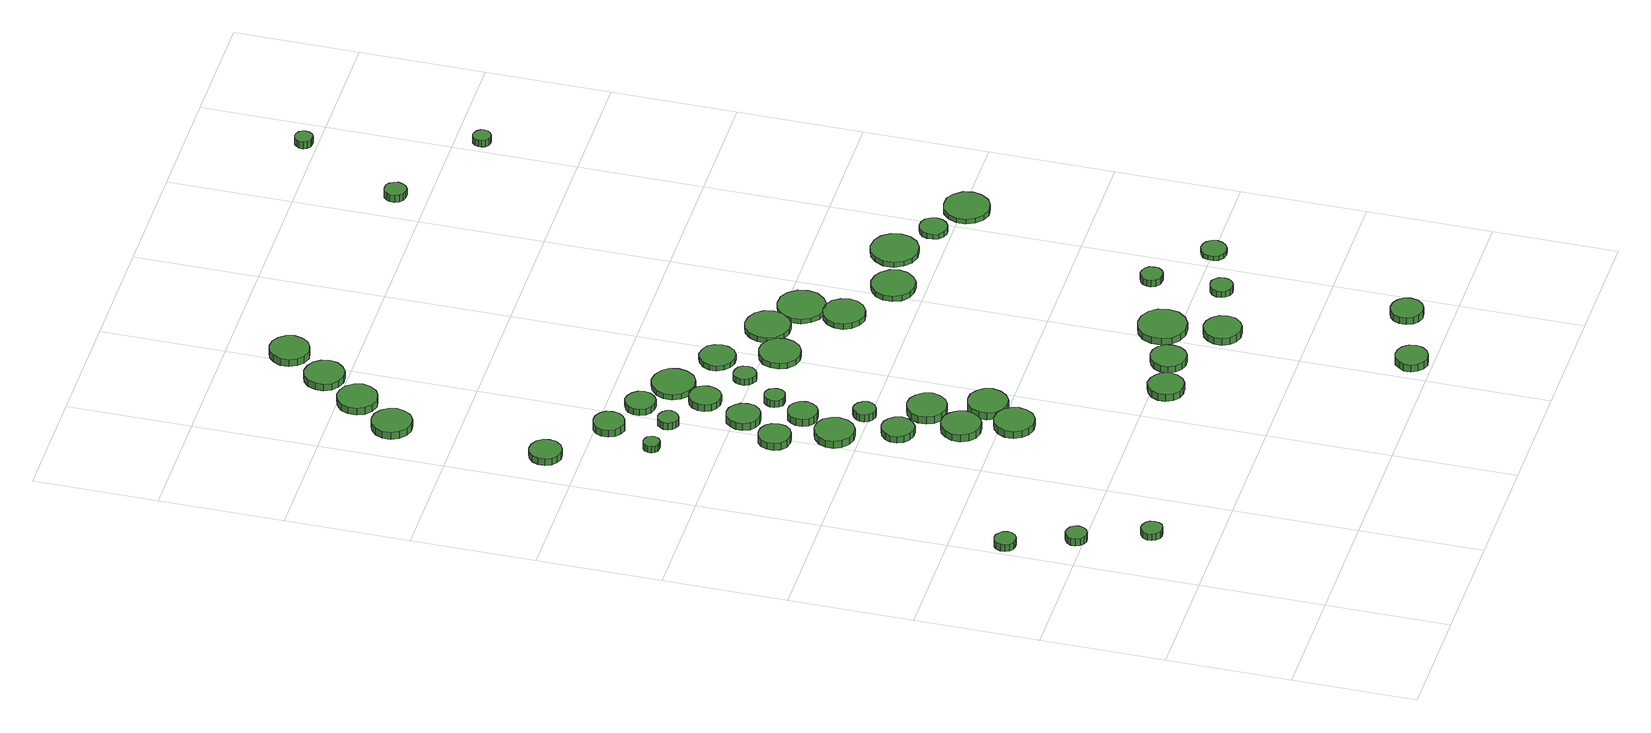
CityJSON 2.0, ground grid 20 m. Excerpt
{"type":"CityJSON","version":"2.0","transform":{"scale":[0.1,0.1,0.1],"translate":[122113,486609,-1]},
"CityObjects":{
"tree1":{"type":"SolitaryVegetationObject","attributes":{"function":"something"},"geometry":[{"type":"MultiSurface","lod":"1","boundaries":[[[0,1,2,3,4,5,6,7,8,9,10,11,12,13,14]],[[15,16,17,18,19,20,21,22,23,24,25,26,27,28,29]],[[0,29,28,1]],[[1,28,27,2]],[[2,27,26,3]],[[3,26,25,4]],[[4,25,24,5]],[[5,24,23,6]],[[6,23,22,7]],[[7,22,21,8]],[[8,21,20,9]],[[9,20,19,10]],[[10,19,18,11]],[[11,18,17,12]],[[12,17,16,13]],[[13,16,15,14]],[[14,15,29,0]]]}]},
"tree2":{"type":"SolitaryVegetationObject","attributes":{"function":"something"},"geometry":[{"type":"MultiSurface","lod":"1","boundaries":[[[30,31,32,33,34,35,36,37,38,39,40,41,42,43,44]],[[45,46,47,48,49,50,51,52,53,54,55,56,57,58,59]],[[30,59,58,31]],[[31,58,57,32]],[[32,57,56,33]],[[33,56,55,34]],[[34,55,54,35]],[[35,54,53,36]],[[36,53,52,37]],[[37,52,51,38]],[[38,51,50,39]],[[39,50,49,40]],[[40,49,48,41]],[[41,48,47,42]],[[42,47,46,43]],[[43,46,45,44]],[[44,45,59,30]]]}]},
"tree3":{"type":"SolitaryVegetationObject","attributes":{"function":"something"},"geometry":[{"type":"MultiSurface","lod":"1","boundaries":[[[60,61,62,63,64,65,66,67,68,69,70,71,72,73,74]],[[75,76,77,78,79,80,81,82,83,84,85,86,87,88,89]],[[60,89,88,61]],[[61,88,87,62]],[[62,87,86,63]],[[63,86,85,64]],[[64,85,84,65]],[[65,84,83,66]],[[66,83,82,67]],[[67,82,81,68]],[[68,81,80,69]],[[69,80,79,70]],[[70,79,78,71]],[[71,78,77,72]],[[72,77,76,73]],[[73,76,75,74]],[[74,75,89,60]]]}]},
"tree4":{"type":"SolitaryVegetationObject","attributes":{"function":"something"},"geometry":[{"type":"MultiSurface","lod":"1","boundaries":[[[90,91,92,93,94,95,96,97,98,99,100,101,102,103,104]],[[105,106,107,108,109,110,111,112,113,114,115,116,117,118,119]],[[90,119,118,91]],[[91,118,117,92]],[[92,117,116,93]],[[93,116,115,94]],[[94,115,114,95]],[[95,114,113,96]],[[96,113,112,97]],[[97,112,111,98]],[[98,111,110,99]],[[99,110,109,100]],[[100,109,108,101]],[[101,108,107,102]],[[102,107,106,103]],[[103,106,105,104]],[[104,105,119,90]]]}]},
"tree5":{"type":"SolitaryVegetationObject","attributes":{"function":"something"},"geometry":[{"type":"MultiSurface","lod":"1","boundaries":[[[120,121,122,123,124,125,126,127,128,129,130,131,132,133,134]],[[135,136,137,138,139,140,141,142,143,144,145,146,147,148,149]],[[120,149,148,121]],[[121,148,147,122]],[[122,147,146,123]],[[123,146,145,124]],[[124,145,144,125]],[[125,144,143,126]],[[126,143,142,127]],[[127,142,141,128]],[[128,141,140,129]],[[129,140,139,130]],[[130,139,138,131]],[[131,138,137,132]],[[132,137,136,133]],[[133,136,135,134]],[[134,135,149,120]]]}]},
"tree6":{"type":"SolitaryVegetationObject","attributes":{"function":"something"},"geometry":[{"type":"MultiSurface","lod":"1","boundaries":[[[150,151,152,153,154,155,156,157,158,159,160,161,162,163,164]],[[165,166,167,168,169,170,171,172,173,174,175,176,177,178,179]],[[150,179,178,151]],[[151,178,177,152]],[[152,177,176,153]],[[153,176,175,154]],[[154,175,174,155]],[[155,174,173,156]],[[156,173,172,157]],[[157,172,171,158]],[[158,171,170,159]],[[159,170,169,160]],[[160,169,168,161]],[[161,168,167,162]],[[162,167,166,163]],[[163,166,165,164]],[[164,165,179,150]]]}]},
"tree7":{"type":"SolitaryVegetationObject","attributes":{"function":"something"},"geometry":[{"type":"MultiSurface","lod":"1","boundaries":[[[180,181,182,183,184,185,186,187,188,189,190,191,192,193,194]],[[195,196,197,198,199,200,201,202,203,204,205,206,207,208,209]],[[180,209,208,181]],[[181,208,207,182]],[[182,207,206,183]],[[183,206,205,184]],[[184,205,204,185]],[[185,204,203,186]],[[186,203,202,187]],[[187,202,201,188]],[[188,201,200,189]],[[189,200,199,190]],[[190,199,198,191]],[[191,198,197,192]],[[192,197,196,193]],[[193,196,195,194]],[[194,195,209,180]]]}]},
"tree8":{"type":"SolitaryVegetationObject","attributes":{"function":"something"},"geometry":[{"type":"MultiSurface","lod":"1","boundaries":[[[210,211,212,213,214,215,216,217,218,219,220,221,222,223,224]],[[225,226,227,228,229,230,231,232,233,234,235,236,237,238,239]],[[210,239,238,211]],[[211,238,237,212]],[[212,237,236,213]],[[213,236,235,214]],[[214,235,234,215]],[[215,234,233,216]],[[216,233,232,217]],[[217,232,231,218]],[[218,231,230,219]],[[219,230,229,220]],[[220,229,228,221]],[[221,228,227,222]],[[222,227,226,223]],[[223,226,225,224]],[[224,225,239,210]]]}]},
"tree9":{"type":"SolitaryVegetationObject","attributes":{"function":"something"},"geometry":[{"type":"MultiSurface","lod":"1","boundaries":[[[240,241,242,243,244,245,246,247,248,249,250,251,252,253,254]],[[255,256,257,258,259,260,261,262,263,264,265,266,267,268,269]],[[240,269,268,241]],[[241,268,267,242]],[[242,267,266,243]],[[243,266,265,244]],[[244,265,264,245]],[[245,264,263,246]],[[246,263,262,247]],[[247,262,261,248]],[[248,261,260,249]],[[249,260,259,250]],[[250,259,258,251]],[[251,258,257,252]],[[252,257,256,253]],[[253,256,255,254]],[[254,255,269,240]]]}]},
"tree10":{"type":"SolitaryVegetationObject","attributes":{"function":"something"},"geometry":[{"type":"MultiSurface","lod":"1","boundaries":[[[270,271,272,273,274,275,276,277,278,279,280,281,282,283,284]],[[285,286,287,288,289,290,291,292,293,294,295,296,297,298,299]],[[270,299,298,271]],[[271,298,297,272]],[[272,297,296,273]],[[273,296,295,274]],[[274,295,294,275]],[[275,294,293,276]],[[276,293,292,277]],[[277,292,291,278]],[[278,291,290,279]],[[279,290,289,280]],[[280,289,288,281]],[[281,288,287,282]],[[282,287,286,283]],[[283,286,285,284]],[[284,285,299,270]]]}]},
"tree11":{"type":"SolitaryVegetationObject","attributes":{"function":"something"},"geometry":[{"type":"MultiSurface","lod":"1","boundaries":[[[300,301,302,303,304,305,306,307,308,309,310,311,312,313,314]],[[315,316,317,318,319,320,321,322,323,324,325,326,327,328,329]],[[300,329,328,301]],[[301,328,327,302]],[[302,327,326,303]],[[303,326,325,304]],[[304,325,324,305]],[[305,324,323,306]],[[306,323,322,307]],[[307,322,321,308]],[[308,321,320,309]],[[309,320,319,310]],[[310,319,318,311]],[[311,318,317,312]],[[312,317,316,313]],[[313,316,315,314]],[[314,315,329,300]]]}]},
"tree12":{"type":"SolitaryVegetationObject","attributes":{"function":"something"},"geometry":[{"type":"MultiSurface","lod":"1","boundaries":[[[330,331,332,333,334,335,336,337,338,339,340,341,342,343,344]],[[345,346,347,348,349,350,351,352,353,354,355,356,357,358,359]],[[330,359,358,331]],[[331,358,357,332]],[[332,357,356,333]],[[333,356,355,334]],[[334,355,354,335]],[[335,354,353,336]],[[336,353,352,337]],[[337,352,351,338]],[[338,351,350,339]],[[339,350,349,340]],[[340,349,348,341]],[[341,348,347,342]],[[342,347,346,343]],[[343,346,345,344]],[[344,345,359,330]]]}]},
"tree13":{"type":"SolitaryVegetationObject","attributes":{"function":"something"},"geometry":[{"type":"MultiSurface","lod":"1","boundaries":[[[360,361,362,363,364,365,366,367,368,369,370,371,372,373,374]],[[375,376,377,378,379,380,381,382,383,384,385,386,387,388,389]],[[360,389,388,361]],[[361,388,387,362]],[[362,387,386,363]],[[363,386,385,364]],[[364,385,384,365]],[[365,384,383,366]],[[366,383,382,367]],[[367,382,381,368]],[[368,381,380,369]],[[369,380,379,370]],[[370,379,378,371]],[[371,378,377,372]],[[372,377,376,373]],[[373,376,375,374]],[[374,375,389,360]]]}]},
"tree14":{"type":"SolitaryVegetationObject","attributes":{"function":"something"},"geometry":[{"type":"MultiSurface","lod":"1","boundaries":[[[390,391,392,393,394,395,396,397,398,399,400,401,402,403,404]],[[405,406,407,408,409,410,411,412,413,414,415,416,417,418,419]],[[390,419,418,391]],[[391,418,417,392]],[[392,417,416,393]],[[393,416,415,394]],[[394,415,414,395]],[[395,414,413,396]],[[396,413,412,397]],[[397,412,411,398]],[[398,411,410,399]],[[399,410,409,400]],[[400,409,408,401]],[[401,408,407,402]],[[402,407,406,403]],[[403,406,405,404]],[[404,405,419,390]]]}]},
"tree15":{"type":"SolitaryVegetationObject","attributes":{"function":"something"},"geometry":[{"type":"MultiSurface","lod":"1","boundaries":[[[420,421,422,423,424,425,426,427,428,429,430,431,432,433,434]],[[435,436,437,438,439,440,441,442,443,444,445,446,447,448,449]],[[420,449,448,421]],[[421,448,447,422]],[[422,447,446,423]],[[423,446,445,424]],[[424,445,444,425]],[[425,444,443,426]],[[426,443,442,427]],[[427,442,441,428]],[[428,441,440,429]],[[429,440,439,430]],[[430,439,438,431]],[[431,438,437,432]],[[432,437,436,433]],[[433,436,435,434]],[[434,435,449,420]]]}]},
"tree16":{"type":"SolitaryVegetationObject","attributes":{"function":"something"},"geometry":[{"type":"MultiSurface","lod":"1","boundaries":[[[450,451,452,453,454,455,456,457,458,459,460,461,462,463,464]],[[465,466,467,468,469,470,471,472,473,474,475,476,477,478,479]],[[450,479,478,451]],[[451,478,477,452]],[[452,477,476,453]],[[453,476,475,454]],[[454,475,474,455]],[[455,474,473,456]],[[456,473,472,457]],[[457,472,471,458]],[[458,471,470,459]],[[459,470,469,460]],[[460,469,468,461]],[[461,468,467,462]],[[462,467,466,463]],[[463,466,465,464]],[[464,465,479,450]]]}]},
"tree17":{"type":"SolitaryVegetationObject","attributes":{"function":"something"},"geometry":[{"type":"MultiSurface","lod":"1","boundaries":[[[480,481,482,483,484,485,486,487,488,489,490,491,492,493,494]],[[495,496,497,498,499,500,501,502,503,504,505,506,507,508,509]],[[480,509,508,481]],[[481,508,507,482]],[[482,507,506,483]],[[483,506,505,484]],[[484,505,504,485]],[[485,504,503,486]],[[486,503,502,487]],[[487,502,501,488]],[[488,501,500,489]],[[489,500,499,490]],[[490,499,498,491]],[[491,498,497,492]],[[492,497,496,493]],[[493,496,495,494]],[[494,495,509,480]]]}]},
"tree18":{"type":"SolitaryVegetationObject","attributes":{"function":"something"},"geometry":[{"type":"MultiSurface","lod":"1","boundaries":[[[510,511,512,513,514,515,516,517,518,519,520,521,522,523,524]],[[525,526,527,528,529,530,531,532,533,534,535,536,537,538,539]],[[510,539,538,511]],[[511,538,537,512]],[[512,537,536,513]],[[513,536,535,514]],[[514,535,534,515]],[[515,534,533,516]],[[516,533,532,517]],[[517,532,531,518]],[[518,531,530,519]],[[519,530,529,520]],[[520,529,528,521]],[[521,528,527,522]],[[522,527,526,523]],[[523,526,525,524]],[[524,525,539,510]]]}]},
"tree19":{"type":"SolitaryVegetationObject","attributes":{"function":"something"},"geometry":[{"type":"MultiSurface","lod":"1","boundaries":[[[540,541,542,543,544,545,546,547,548,549,550,551,552,553,554]],[[555,556,557,558,559,560,561,562,563,564,565,566,567,568,569]],[[540,569,568,541]],[[541,568,567,542]],[[542,567,566,543]],[[543,566,565,544]],[[544,565,564,545]],[[545,564,563,546]],[[546,563,562,547]],[[547,562,561,548]],[[548,561,560,549]],[[549,560,559,550]],[[550,559,558,551]],[[551,558,557,552]],[[552,557,556,553]],[[553,556,555,554]],[[554,555,569,540]]]}]},
"tree20":{"type":"SolitaryVegetationObject","attributes":{"function":"something"},"geometry":[{"type":"MultiSurface","lod":"1","boundaries":[[[570,571,572,573,574,575,576,577,578,579,580,581,582,583,584]],[[585,586,587,588,589,590,591,592,593,594,595,596,597,598,599]],[[570,599,598,571]],[[571,598,597,572]],[[572,597,596,573]],[[573,596,595,574]],[[574,595,594,575]],[[575,594,593,576]],[[576,593,592,577]],[[577,592,591,578]],[[578,591,590,579]],[[579,590,589,580]],[[580,589,588,581]],[[581,588,587,582]],[[582,587,586,583]],[[583,586,585,584]],[[584,585,599,570]]]}]},
"tree21":{"type":"SolitaryVegetationObject","attributes":{"function":"something"},"geometry":[{"type":"MultiSurface","lod":"1","boundaries":[[[600,601,602,603,604,605,606,607,608,609,610,611,612,613,614]],[[615,616,617,618,619,620,621,622,623,624,625,626,627,628,629]],[[600,629,628,601]],[[601,628,627,602]],[[602,627,626,603]],[[603,626,625,604]],[[604,625,624,605]],[[605,624,623,606]],[[606,623,622,607]],[[607,622,621,608]],[[608,621,620,609]],[[609,620,619,610]],[[610,619,618,611]],[[611,618,617,612]],[[612,617,616,613]],[[613,616,615,614]],[[614,615,629,600]]]}]},
"tree22":{"type":"SolitaryVegetationObject","attributes":{"function":"something"},"geometry":[{"type":"MultiSurface","lod":"1","boundaries":[[[630,631,632,633,634,635,636,637,638,639,640,641,642,643,644]],[[645,646,647,648,649,650,651,652,653,654,655,656,657,658,659]],[[630,659,658,631]],[[631,658,657,632]],[[632,657,656,633]],[[633,656,655,634]],[[634,655,654,635]],[[635,654,653,636]],[[636,653,652,637]],[[637,652,651,638]],[[638,651,650,639]],[[639,650,649,640]],[[640,649,648,641]],[[641,648,647,642]],[[642,647,646,643]],[[643,646,645,644]],[[644,645,659,630]]]}]},
"tree23":{"type":"SolitaryVegetationObject","attributes":{"function":"something"},"geometry":[{"type":"MultiSurface","lod":"1","boundaries":[[[660,661,662,663,664,665,666,667,668,669,670,671,672,673,674]],[[675,676,677,678,679,680,681,682,683,684,685,686,687,688,689]],[[660,689,688,661]],[[661,688,687,662]],[[662,687,686,663]],[[663,686,685,664]],[[664,685,684,665]],[[665,684,683,666]],[[666,683,682,667]],[[667,682,681,668]],[[668,681,680,669]],[[669,680,679,670]],[[670,679,678,671]],[[671,678,677,672]],[[672,677,676,673]],[[673,676,675,674]],[[674,675,689,660]]]}]},
"tree24":{"type":"SolitaryVegetationObject","attributes":{"function":"something"},"geometry":[{"type":"MultiSurface","lod":"1","boundaries":[[[690,691,692,693,694,695,696,697,698,699,700,701,702,703,704]],[[705,706,707,708,709,710,711,712,713,714,715,716,717,718,719]],[[690,719,718,691]],[[691,718,717,692]],[[692,717,716,693]],[[693,716,715,694]],[[694,715,714,695]],[[695,714,713,696]],[[696,713,712,697]],[[697,712,711,698]],[[698,711,710,699]],[[699,710,709,700]],[[700,709,708,701]],[[701,708,707,702]],[[702,707,706,703]],[[703,706,705,704]],[[704,705,719,690]]]}]},
"tree25":{"type":"SolitaryVegetationObject","attributes":{"function":"something"},"geometry":[{"type":"MultiSurface","lod":"1","boundaries":[[[720,721,722,723,724,725,726,727,728,729,730,731,732,733,734]],[[735,736,737,738,739,740,741,742,743,744,745,746,747,748,749]],[[720,749,748,721]],[[721,748,747,722]],[[722,747,746,723]],[[723,746,745,724]],[[724,745,744,725]],[[725,744,743,726]],[[726,743,742,727]],[[727,742,741,728]],[[728,741,740,729]],[[729,740,739,730]],[[730,739,738,731]],[[731,738,737,732]],[[732,737,736,733]],[[733,736,735,734]],[[734,735,749,720]]]}]},
"tree26":{"type":"SolitaryVegetationObject","attributes":{"function":"something"},"geometry":[{"type":"MultiSurface","lod":"1","boundaries":[[[750,751,752,753,754,755,756,757,758,759,760,761,762,763,764]],[[765,766,767,768,769,770,771,772,773,774,775,776,777,778,779]],[[750,779,778,751]],[[751,778,777,752]],[[752,777,776,753]],[[753,776,775,754]],[[754,775,774,755]],[[755,774,773,756]],[[756,773,772,757]],[[757,772,771,758]],[[758,771,770,759]],[[759,770,769,760]],[[760,769,768,761]],[[761,768,767,762]],[[762,767,766,763]],[[763,766,765,764]],[[764,765,779,750]]]}]},
"tree27":{"type":"SolitaryVegetationObject","attributes":{"function":"something"},"geometry":[{"type":"MultiSurface","lod":"1","boundaries":[[[780,781,782,783,784,785,786,787,788,789,790,791,792,793,794]],[[795,796,797,798,799,800,801,802,803,804,805,806,807,808,809]],[[780,809,808,781]],[[781,808,807,782]],[[782,807,806,783]],[[783,806,805,784]],[[784,805,804,785]],[[785,804,803,786]],[[786,803,802,787]],[[787,802,801,788]],[[788,801,800,789]],[[789,800,799,790]],[[790,799,798,791]],[[791,798,797,792]],[[792,797,796,793]],[[793,796,795,794]],[[794,795,809,780]]]}]},
"tree28":{"type":"SolitaryVegetationObject","attributes":{"function":"something"},"geometry":[{"type":"MultiSurface","lod":"1","boundaries":[[[810,811,812,813,814,815,816,817,818,819,820,821,822,823,824]],[[825,826,827,828,829,830,831,832,833,834,835,836,837,838,839]],[[810,839,838,811]],[[811,838,837,812]],[[812,837,836,813]],[[813,836,835,814]],[[814,835,834,815]],[[815,834,833,816]],[[816,833,832,817]],[[817,832,831,818]],[[818,831,830,819]],[[819,830,829,820]],[[820,829,828,821]],[[821,828,827,822]],[[822,827,826,823]],[[823,826,825,824]],[[824,825,839,810]]]}]},
"tree29":{"type":"SolitaryVegetationObject","attributes":{"function":"something"},"geometry":[{"type":"MultiSurface","lod":"1","boundaries":[[[840,841,842,843,844,845,846,847,848,849,850,851,852,853,854]],[[855,856,857,858,859,860,861,862,863,864,865,866,867,868,869]],[[840,869,868,841]],[[841,868,867,842]],[[842,867,866,843]],[[843,866,865,844]],[[844,865,864,845]],[[845,864,863,846]],[[846,863,862,847]],[[847,862,861,848]],[[848,861,860,849]],[[849,860,859,850]],[[850,859,858,851]],[[851,858,857,852]],[[852,857,856,853]],[[853,856,855,854]],[[854,855,869,840]]]}]},
"tree30":{"type":"SolitaryVegetationObject","attributes":{"function":"something"},"geometry":[{"type":"MultiSurface","lod":"1","boundaries":[[[870,871,872,873,874,875,876,877,878,879,880,881,882,883,884]],[[885,886,887,888,889,890,891,892,893,894,895,896,897,898,899]],[[870,899,898,871]],[[871,898,897,872]],[[872,897,896,873]],[[873,896,895,874]],[[874,895,894,875]],[[875,894,893,876]],[[876,893,892,877]],[[877,892,891,878]],[[878,891,890,879]],[[879,890,889,880]],[[880,889,888,881]],[[881,888,887,882]],[[882,887,886,883]],[[883,886,885,884]],[[884,885,899,870]]]}]},
"tree31":{"type":"SolitaryVegetationObject","attributes":{"function":"something"},"geometry":[{"type":"MultiSurface","lod":"1","boundaries":[[[900,901,902,903,904,905,906,907,908,909,910,911,912,913,914]],[[915,916,917,918,919,920,921,922,923,924,925,926,927,928,929]],[[900,929,928,901]],[[901,928,927,902]],[[902,927,926,903]],[[903,926,925,904]],[[904,925,924,905]],[[905,924,923,906]],[[906,923,922,907]],[[907,922,921,908]],[[908,921,920,909]],[[909,920,919,910]],[[910,919,918,911]],[[911,918,917,912]],[[912,917,916,913]],[[913,916,915,914]],[[914,915,929,900]]]}]},
"tree32":{"type":"SolitaryVegetationObject","attributes":{"function":"something"},"geometry":[{"type":"MultiSurface","lod":"1","boundaries":[[[930,931,932,933,934,935,936,937,938,939,940,941,942,943,944]],[[945,946,947,948,949,950,951,952,953,954,955,956,957,958,959]],[[930,959,958,931]],[[931,958,957,932]],[[932,957,956,933]],[[933,956,955,934]],[[934,955,954,935]],[[935,954,953,936]],[[936,953,952,937]],[[937,952,951,938]],[[938,951,950,939]],[[939,950,949,940]],[[940,949,948,941]],[[941,948,947,942]],[[942,947,946,943]],[[943,946,945,944]],[[944,945,959,930]]]}]},
"tree33":{"type":"SolitaryVegetationObject","attributes":{"function":"something"},"geometry":[{"type":"MultiSurface","lod":"1","boundaries":[[[960,961,962,963,964,965,966,967,968,969,970,971,972,973,974]],[[975,976,977,978,979,980,981,982,983,984,985,986,987,988,989]],[[960,989,988,961]],[[961,988,987,962]],[[962,987,986,963]],[[963,986,985,964]],[[964,985,984,965]],[[965,984,983,966]],[[966,983,982,967]],[[967,982,981,968]],[[968,981,980,969]],[[969,980,979,970]],[[970,979,978,971]],[[971,978,977,972]],[[972,977,976,973]],[[973,976,975,974]],[[974,975,989,960]]]}]},
"tree34":{"type":"SolitaryVegetationObject","attributes":{"function":"something"},"geometry":[{"type":"MultiSurface","lod":"1","boundaries":[[[990,991,992,993,994,995,996,997,998,999,1000,1001,1002,1003,1004]],[[1005,1006,1007,1008,1009,1010,1011,1012,1013,1014,1015,1016,1017,1018,1019]],[[990,1019,1018,991]],[[991,1018,1017,992]],[[992,1017,1016,993]],[[993,1016,1015,994]],[[994,1015,1014,995]],[[995,1014,1013,996]],[[996,1013,1012,997]],[[997,1012,1011,998]],[[998,1011,1010,999]],[[999,1010,1009,1000]],[[1000,1009,1008,1001]],[[1001,1008,1007,1002]],[[1002,1007,1006,1003]],[[1003,1006,1005,1004]],[[1004,1005,1019,990]]]}]},
"tree35":{"type":"SolitaryVegetationObject","attributes":{"function":"something"},"geometry":[{"type":"MultiSurface","lod":"1","boundaries":[[[1020,1021,1022,1023,1024,1025,1026,1027,1028,1029,1030,1031,1032,1033,1034]],[[1035,1036,1037,1038,1039,1040,1041,1042,1043,1044,1045,1046,1047,1048,1049]],[[1020,1049,1048,1021]],[[1021,1048,1047,1022]],[[1022,1047,1046,1023]],[[1023,1046,1045,1024]],[[1024,1045,1044,1025]],[[1025,1044,1043,1026]],[[1026,1043,1042,1027]],[[1027,1042,1041,1028]],[[1028,1041,1040,1029]],[[1029,1040,1039,1030]],[[1030,1039,1038,1031]],[[1031,1038,1037,1032]],[[1032,1037,1036,1033]],[[1033,1036,1035,1034]],[[1034,1035,1049,1020]]]}]},
"tree36":{"type":"SolitaryVegetationObject","attributes":{"function":"something"},"geometry":[{"type":"MultiSurface","lod":"1","boundaries":[[[1050,1051,1052,1053,1054,1055,1056,1057,1058,1059,1060,1061,1062,1063,1064]],[[1065,1066,1067,1068,1069,1070,1071,1072,1073,1074,1075,1076,1077,1078,1079]],[[1050,1079,1078,1051]],[[1051,1078,1077,1052]],[[1052,1077,1076,1053]],[[1053,1076,1075,1054]],[[1054,1075,1074,1055]],[[1055,1074,1073,1056]],[[1056,1073,1072,1057]],[[1057,1072,1071,1058]],[[1058,1071,1070,1059]],[[1059,1070,1069,1060]],[[1060,1069,1068,1061]],[[1061,1068,1067,1062]],[[1062,1067,1066,1063]],[[1063,1066,1065,1064]],[[1064,1065,1079,1050]]]}]},
"tree37":{"type":"SolitaryVegetationObject","attributes":{"function":"something"},"geometry":[{"type":"MultiSurface","lod":"1","boundaries":[[[1080,1081,1082,1083,1084,1085,1086,1087,1088,1089,1090,1091,1092,1093,1094]],[[1095,1096,1097,1098,1099,1100,1101,1102,1005,1103,1104,1105,1106,1107,1108]],[[1080,1108,1107,1081]],[[1081,1107,1106,1082]],[[1082,1106,1105,1083]],[[1083,1105,1104,1084]],[[1084,1104,1103,1085]],[[1085,1103,1005,1086]],[[1086,1005,1102,1087]],[[1087,1102,1101,1088]],[[1088,1101,1100,1089]],[[1089,1100,1099,1090]],[[1090,1099,1098,1091]],[[1091,1098,1097,1092]],[[1092,1097,1096,1093]],[[1093,1096,1095,1094]],[[1094,1095,1108,1080]]]}]},
"tree38":{"type":"SolitaryVegetationObject","attributes":{"function":"something"},"geometry":[{"type":"MultiSurface","lod":"1","boundaries":[[[1109,1110,1111,1112,1113,1114,1115,1116,1117,1118,1119,1120,1121,1122,1123]],[[1124,1125,1126,1127,1128,1129,1130,1131,1132,1133,1134,1135,1136,1137,1138]],[[1109,1138,1137,1110]],[[1110,1137,1136,1111]],[[1111,1136,1135,1112]],[[1112,1135,1134,1113]],[[1113,1134,1133,1114]],[[1114,1133,1132,1115]],[[1115,1132,1131,1116]],[[1116,1131,1130,1117]],[[1117,1130,1129,1118]],[[1118,1129,1128,1119]],[[1119,1128,1127,1120]],[[1120,1127,1126,1121]],[[1121,1126,1125,1122]],[[1122,1125,1124,1123]],[[1123,1124,1138,1109]]]}]},
"tree39":{"type":"SolitaryVegetationObject","attributes":{"function":"something"},"geometry":[{"type":"MultiSurface","lod":"1","boundaries":[[[1139,1140,1141,1142,1143,1144,1145,1146,1147,1148,1149,1150,1151,1152,1153]],[[1154,1155,1156,1157,1158,1159,1160,1161,1162,1163,1164,1165,1166,1167,1168]],[[1139,1168,1167,1140]],[[1140,1167,1166,1141]],[[1141,1166,1165,1142]],[[1142,1165,1164,1143]],[[1143,1164,1163,1144]],[[1144,1163,1162,1145]],[[1145,1162,1161,1146]],[[1146,1161,1160,1147]],[[1147,1160,1159,1148]],[[1148,1159,1158,1149]],[[1149,1158,1157,1150]],[[1150,1157,1156,1151]],[[1151,1156,1155,1152]],[[1152,1155,1154,1153]],[[1153,1154,1168,1139]]]}]},
"tree40":{"type":"SolitaryVegetationObject","attributes":{"function":"something"},"geometry":[{"type":"MultiSurface","lod":"1","boundaries":[[[1169,1170,1171,1172,1173,1174,1175,1176,1177,1178,1179,1180,1181,1182,1183]],[[1184,1185,1186,1187,1188,1189,1190,1191,1192,1193,1194,1195,1196,1197,1198]],[[1169,1198,1197,1170]],[[1170,1197,1196,1171]],[[1171,1196,1195,1172]],[[1172,1195,1194,1173]],[[1173,1194,1193,1174]],[[1174,1193,1192,1175]],[[1175,1192,1191,1176]],[[1176,1191,1190,1177]],[[1177,1190,1189,1178]],[[1178,1189,1188,1179]],[[1179,1188,1187,1180]],[[1180,1187,1186,1181]],[[1181,1186,1185,1182]],[[1182,1185,1184,1183]],[[1183,1184,1198,1169]]]}]},
"tree41":{"type":"SolitaryVegetationObject","attributes":{"function":"something"},"geometry":[{"type":"MultiSurface","lod":"1","boundaries":[[[1199,1200,1201,1202,1203,1204,1205,1206,1207,1208,1209,1210,1211,1212,1213]],[[1214,1215,1216,1217,1218,1219,1220,1221,1222,1223,1224,1225,1226,1227,1228]],[[1199,1228,1227,1200]],[[1200,1227,1226,1201]],[[1201,1226,1225,1202]],[[1202,1225,1224,1203]],[[1203,1224,1223,1204]],[[1204,1223,1222,1205]],[[1205,1222,1221,1206]],[[1206,1221,1220,1207]],[[1207,1220,1219,1208]],[[1208,1219,1218,1209]],[[1209,1218,1217,1210]],[[1210,1217,1216,1211]],[[1211,1216,1215,1212]],[[1212,1215,1214,1213]],[[1213,1214,1228,1199]]]}]},
"tree42":{"type":"SolitaryVegetationObject","attributes":{"function":"something"},"geometry":[{"type":"MultiSurface","lod":"1","boundaries":[[[1229,1230,1231,1232,1233,1234,1235,1236,1237,1238,1239,1240,1241,1242,1243]],[[1244,1245,1246,1247,1248,1249,1250,1251,1252,1253,1254,1255,1256,1257,1258]],[[1229,1258,1257,1230]],[[1230,1257,1256,1231]],[[1231,1256,1255,1232]],[[1232,1255,1254,1233]],[[1233,1254,1253,1234]],[[1234,1253,1252,1235]],[[1235,1252,1251,1236]],[[1236,1251,1250,1237]],[[1237,1250,1249,1238]],[[1238,1249,1248,1239]],[[1239,1248,1247,1240]],[[1240,1247,1246,1241]],[[1241,1246,1245,1242]],[[1242,1245,1244,1243]],[[1243,1244,1258,1229]]]}]},
"tree43":{"type":"SolitaryVegetationObject","attributes":{"function":"something"},"geometry":[{"type":"MultiSurface","lod":"1","boundaries":[[[1259,1260,1261,1262,1263,1264,1265,1266,1267,1268,1269,1270,1271,1272,1273]],[[1274,1275,1276,1277,1278,1279,1280,1281,1282,1283,1284,1285,1286,1287,1288]],[[1259,1288,1287,1260]],[[1260,1287,1286,1261]],[[1261,1286,1285,1262]],[[1262,1285,1284,1263]],[[1263,1284,1283,1264]],[[1264,1283,1282,1265]],[[1265,1282,1281,1266]],[[1266,1281,1280,1267]],[[1267,1280,1279,1268]],[[1268,1279,1278,1269]],[[1269,1278,1277,1270]],[[1270,1277,1276,1271]],[[1271,1276,1275,1272]],[[1272,1275,1274,1273]],[[1273,1274,1288,1259]]]}]},
"tree44":{"type":"SolitaryVegetationObject","attributes":{"function":"something"},"geometry":[{"type":"MultiSurface","lod":"1","boundaries":[[[1289,1290,1291,1292,1293,1294,1295,1296,1297,1298,1299,1300,1301,1302,1303]],[[1304,1305,1306,1307,1308,1309,1310,1311,1312,1313,1314,1315,1316,1317,1318]],[[1289,1318,1317,1290]],[[1290,1317,1316,1291]],[[1291,1316,1315,1292]],[[1292,1315,1314,1293]],[[1293,1314,1313,1294]],[[1294,1313,1312,1295]],[[1295,1312,1311,1296]],[[1296,1311,1310,1297]],[[1297,1310,1309,1298]],[[1298,1309,1308,1299]],[[1299,1308,1307,1300]],[[1300,1307,1306,1301]],[[1301,1306,1305,1302]],[[1302,1305,1304,1303]],[[1303,1304,1318,1289]]]}]},
"tree45":{"type":"SolitaryVegetationObject","attributes":{"function":"something"},"geometry":[{"type":"MultiSurface","lod":"1","boundaries":[[[1319,1320,1321,1322,1323,1324,1325,1326,1327,1328,1329,1330,1331,1332,1333]],[[1334,1335,1336,1337,1338,1339,1340,1341,1342,1343,1344,1345,1346,1347,1348]],[[1319,1348,1347,1320]],[[1320,1347,1346,1321]],[[1321,1346,1345,1322]],[[1322,1345,1344,1323]],[[1323,1344,1343,1324]],[[1324,1343,1342,1325]],[[1325,1342,1341,1326]],[[1326,1341,1340,1327]],[[1327,1340,1339,1328]],[[1328,1339,1338,1329]],[[1329,1338,1337,1330]],[[1330,1337,1336,1331]],[[1331,1336,1335,1332]],[[1332,1335,1334,1333]],[[1333,1334,1348,1319]]]}]},
"tree46":{"type":"SolitaryVegetationObject","attributes":{"function":"something"},"geometry":[{"type":"MultiSurface","lod":"1","boundaries":[[[1349,1350,1351,1352,1353,1354,1355,1356,1357,1358,1359,1360,1361,1362,1363]],[[1364,1365,1366,1367,1368,1369,1370,1371,1372,1373,1374,1375,1376,1377,1378]],[[1349,1378,1377,1350]],[[1350,1377,1376,1351]],[[1351,1376,1375,1352]],[[1352,1375,1374,1353]],[[1353,1374,1373,1354]],[[1354,1373,1372,1355]],[[1355,1372,1371,1356]],[[1356,1371,1370,1357]],[[1357,1370,1369,1358]],[[1358,1369,1368,1359]],[[1359,1368,1367,1360]],[[1360,1367,1366,1361]],[[1361,1366,1365,1362]],[[1362,1365,1364,1363]],[[1363,1364,1378,1349]]]}]},
"tree47":{"type":"SolitaryVegetationObject","attributes":{"function":"something"},"geometry":[{"type":"MultiSurface","lod":"1","boundaries":[[[1379,1380,1381,1382,1383,1384,1385,1386,1387,1388,1389,1390,1391,1392,1393]],[[1394,1395,1396,1397,1398,1399,1400,1401,1402,1403,1404,1405,1406,1407,1408]],[[1379,1408,1407,1380]],[[1380,1407,1406,1381]],[[1381,1406,1405,1382]],[[1382,1405,1404,1383]],[[1383,1404,1403,1384]],[[1384,1403,1402,1385]],[[1385,1402,1401,1386]],[[1386,1401,1400,1387]],[[1387,1400,1399,1388]],[[1388,1399,1398,1389]],[[1389,1398,1397,1390]],[[1390,1397,1396,1391]],[[1391,1396,1395,1392]],[[1392,1395,1394,1393]],[[1393,1394,1408,1379]]]}]}
},
"vertices":[
[35,513,26],[34,520,26],[29,525,26],[23,529,26],[16,530,26],[9,528,26],[4,523,26],[1,516,26],[1,509,26],[4,503,26],[9,498,26],[16,496,26],[23,497,26],[29,500,26],[34,506,26],[34,506,13],[29,500,13],[23,497,13],[16,496,13],[9,498,13],[4,503,13],[1,509,13],[1,516,13],[4,523,13],[9,528,13],[16,530,13],[23,529,13],[29,525,13],[34,520,13],[35,513,13],
[73,410,29],[72,417,29],[67,423,29],[61,426,29],[54,427,29],[48,425,29],[42,420,29],[39,414,29],[39,407,29],[42,400,29],[48,395,29],[54,393,29],[61,394,29],[67,397,29],[72,403,29],[72,403,16],[67,397,16],[61,394,16],[54,393,16],[48,395,16],[42,400,16],[39,407,16],[39,414,16],[42,420,16],[48,425,16],[54,427,16],[61,426,16],[67,423,16],[72,417,16],[73,410,16],
[111,300,32],[110,307,32],[106,312,32],[99,316,32],[92,317,32],[86,315,32],[80,310,32],[77,303,32],[77,296,32],[80,290,32],[86,285,32],[92,283,32],[99,284,32],[106,287,32],[110,293,32],[110,293,20],[106,287,20],[99,284,20],[92,283,20],[86,285,20],[80,290,20],[77,296,20],[77,303,20],[80,310,20],[86,315,20],[92,317,20],[99,316,20],[106,312,20],[110,307,20],[111,300,20],
[83,1254,27],[81,1264,27],[74,1273,27],[65,1278,27],[54,1279,27],[44,1276,27],[36,1269,27],[32,1259,27],[32,1248,27],[36,1238,27],[44,1231,27],[54,1228,27],[65,1229,27],[74,1234,27],[81,1243,27],[81,1243,15],[74,1234,15],[65,1229,15],[54,1228,15],[44,1231,15],[36,1238,15],[32,1248,15],[32,1259,15],[36,1269,15],[44,1276,15],[54,1279,15],[65,1278,15],[74,1273,15],[81,1264,15],[83,1254,15],
[133,1102,26],[132,1107,26],[129,1112,26],[124,1114,26],[119,1115,26],[113,1113,26],[109,1110,26],[107,1105,26],[107,1099,26],[109,1094,26],[113,1090,26],[119,1089,26],[124,1089,26],[129,1092,26],[132,1096,26],[132,1096,14],[129,1092,14],[124,1089,14],[119,1089,14],[113,1090,14],[109,1094,14],[107,1099,14],[107,1105,14],[109,1110,14],[113,1113,14],[119,1115,14],[124,1114,14],[129,1112,14],[132,1107,14],[133,1102,14],
[214,924,26],[212,935,26],[206,944,26],[196,949,26],[186,950,26],[175,947,26],[167,940,26],[163,930,26],[163,919,26],[167,909,26],[175,902,26],[186,899,26],[196,900,26],[206,905,26],[212,914,26],[212,914,13],[206,905,13],[196,900,13],[186,899,13],[175,902,13],[167,909,13],[163,919,13],[163,930,13],[167,940,13],[175,947,13],[186,950,13],[196,949,13],[206,944,13],[212,935,13],[214,924,13],
[254,839,26],[251,851,26],[244,862,26],[232,869,26],[219,870,26],[207,866,26],[197,857,26],[191,845,26],[191,832,26],[197,820,26],[207,811,26],[219,807,26],[232,808,26],[244,815,26],[251,826,26],[251,826,13],[244,815,13],[232,808,13],[219,807,13],[207,811,13],[197,820,13],[191,832,13],[191,845,13],[197,857,13],[207,866,13],[219,870,13],[232,869,13],[244,862,13],[251,851,13],[254,839,13],
[280,746,26],[277,757,26],[271,765,26],[262,771,26],[251,772,26],[241,768,26],[233,761,26],[228,751,26],[228,741,26],[233,731,26],[241,724,26],[251,720,26],[262,721,26],[271,727,26],[277,735,26],[277,735,14],[271,727,14],[262,721,14],[251,720,14],[241,724,14],[233,731,14],[228,741,14],[228,751,14],[233,761,14],[241,768,14],[251,772,14],[262,771,14],[271,765,14],[277,757,14],[280,746,14],
[319,655,27],[316,667,27],[308,678,27],[297,685,27],[284,686,27],[271,682,27],[262,673,27],[256,661,27],[256,648,27],[262,636,27],[271,627,27],[284,623,27],[297,624,27],[308,631,27],[316,642,27],[316,642,14],[308,631,14],[297,624,14],[284,623,14],[271,627,14],[262,636,14],[256,648,14],[256,661,14],[262,673,14],[271,682,14],[284,686,14],[297,685,14],[308,678,14],[316,667,14],[319,655,14],
[347,578,28],[344,590,28],[337,601,28],[325,608,28],[312,609,28],[299,605,28],[290,596,28],[284,584,28],[284,571,28],[290,559,28],[299,550,28],[312,546,28],[325,547,28],[337,554,28],[344,565,28],[344,565,15],[337,554,15],[325,547,15],[312,546,15],[299,550,15],[290,559,15],[284,571,15],[284,584,15],[290,596,15],[299,605,15],[312,609,15],[325,608,15],[337,601,15],[344,590,15],[347,578,15],
[182,1179,24],[180,1190,24],[174,1198,24],[165,1203,24],[155,1204,24],[145,1201,24],[137,1194,24],[133,1185,24],[133,1174,24],[137,1165,24],[145,1158,24],[155,1154,24],[165,1156,24],[174,1161,24],[180,1169,24],[180,1169,11],[174,1161,11],[165,1156,11],[155,1154,11],[145,1158,11],[137,1165,11],[133,1174,11],[133,1185,11],[137,1194,11],[145,1201,11],[155,1204,11],[165,1203,11],[174,1198,11],[180,1190,11],[182,1179,11],
[206,1094,25],[204,1100,25],[200,1106,25],[194,1109,25],[188,1110,25],[181,1108,25],[176,1103,25],[173,1097,25],[173,1090,25],[176,1084,25],[181,1080,25],[188,1077,25],[194,1078,25],[200,1082,25],[204,1087,25],[204,1087,12],[200,1082,12],[194,1078,12],[188,1077,12],[181,1080,12],[176,1084,12],[173,1090,12],[173,1097,12],[176,1103,12],[181,1108,12],[188,1110,12],[194,1109,12],[200,1106,12],[204,1100,12],[206,1094,12],
[99,1501,28],[96,1513,28],[89,1524,28],[77,1531,28],[64,1532,28],[52,1528,28],[42,1519,28],[36,1507,28],[36,1494,28],[42,1482,28],[52,1473,28],[64,1469,28],[77,1470,28],[89,1477,28],[96,1488,28],[96,1488,15],[89,1477,15],[77,1470,15],[64,1469,15],[52,1473,15],[42,1482,15],[36,1494,15],[36,1507,15],[42,1519,15],[52,1528,15],[64,1532,15],[77,1531,15],[89,1524,15],[96,1513,15],[99,1501,15],
[254,984,25],[252,995,25],[245,1004,25],[236,1010,25],[225,1011,25],[214,1008,25],[206,1000,25],[201,990,25],[201,979,25],[206,968,25],[214,961,25],[225,958,25],[236,959,25],[245,964,25],[252,973,25],[252,973,12],[245,964,12],[236,959,12],[225,958,12],[214,961,12],[206,968,12],[201,979,12],[201,990,12],[206,1000,12],[214,1008,12],[225,1011,12],[236,1010,12],[245,1004,12],[252,995,12],[254,984,12],
[282,898,25],[280,908,25],[274,916,25],[266,921,25],[256,922,25],[246,919,25],[239,912,25],[235,903,25],[235,893,25],[239,884,25],[246,878,25],[256,875,25],[266,876,25],[274,881,25],[280,889,25],[280,889,12],[274,881,12],[266,876,12],[256,875,12],[246,878,12],[239,884,12],[235,893,12],[235,903,12],[239,912,12],[246,919,12],[256,922,12],[266,921,12],[274,916,12],[280,908,12],[282,898,12],
[306,808,25],[304,815,25],[300,821,25],[294,825,25],[286,826,25],[279,823,25],[274,818,25],[271,812,25],[271,804,25],[274,798,25],[279,793,25],[286,790,25],[294,791,25],[300,795,25],[304,801,25],[304,801,12],[300,795,12],[294,791,12],[286,790,12],[279,793,12],[274,798,12],[271,804,12],[271,812,12],[274,818,12],[279,823,12],[286,826,12],[294,825,12],[300,821,12],[304,815,12],[306,808,12],
[353,718,25],[350,731,25],[342,741,25],[331,748,25],[318,749,25],[305,745,25],[295,736,25],[290,724,25],[290,711,25],[295,699,25],[305,690,25],[318,686,25],[331,688,25],[342,694,25],[350,705,25],[350,705,12],[342,694,12],[331,688,12],[318,686,12],[305,690,12],[295,699,12],[290,711,12],[290,724,12],[295,736,12],[305,745,12],[318,749,12],[331,748,12],[342,741,12],[350,731,12],[353,718,12],
[385,630,27],[382,643,27],[374,653,27],[363,660,27],[350,661,27],[337,657,27],[327,648,27],[322,636,27],[322,623,27],[327,611,27],[337,602,27],[350,598,27],[363,599,27],[374,606,27],[382,617,27],[382,617,14],[374,606,14],[363,599,14],[350,598,14],[337,602,14],[327,611,14],[322,623,14],[322,636,14],[327,648,14],[337,657,14],[350,661,14],[363,660,14],[374,653,14],[382,643,14],[385,630,14],
[246,1147,23],[244,1156,23],[238,1164,23],[230,1169,23],[220,1171,23],[210,1167,23],[203,1161,23],[199,1152,23],[199,1142,23],[203,1133,23],[210,1126,23],[220,1123,23],[230,1124,23],[238,1129,23],[244,1137,23],[244,1137,11],[238,1129,11],[230,1124,11],[220,1123,11],[210,1126,11],[203,1133,11],[199,1142,11],[199,1152,11],[203,1161,11],[210,1167,11],[220,1171,11],[230,1169,11],[238,1164,11],[244,1156,11],[246,1147,11],
[303,950,25],[302,957,25],[298,963,25],[292,966,25],[285,967,25],[279,965,25],[274,960,25],[271,954,25],[271,947,25],[274,941,25],[279,936,25],[285,934,25],[292,935,25],[298,938,25],[302,944,25],[302,944,12],[298,938,12],[292,935,12],[285,934,12],[279,936,12],[274,941,12],[271,947,12],[271,954,12],[274,960,12],[279,965,12],[285,967,12],[292,966,12],[298,963,12],[302,957,12],[303,950,12],
[490,375,31],[487,387,31],[480,396,31],[470,402,31],[458,404,31],[447,400,31],[438,392,31],[433,381,31],[433,369,31],[438,358,31],[447,350,31],[458,347,31],[470,348,31],[480,354,31],[487,364,31],[487,364,18],[480,354,18],[470,348,18],[458,347,18],[447,350,18],[438,358,18],[433,369,18],[433,381,18],[438,392,18],[447,400,18],[458,404,18],[470,402,18],[480,396,18],[487,387,18],[490,375,18],
[285,1054,23],[283,1064,23],[277,1073,23],[268,1078,23],[257,1079,23],[247,1076,23],[239,1069,23],[235,1059,23],[235,1049,23],[239,1039,23],[247,1032,23],[257,1029,23],[268,1030,23],[277,1035,23],[283,1044,23],[283,1044,11],[277,1035,11],[268,1030,11],[257,1029,11],[247,1032,11],[239,1039,11],[235,1049,11],[235,1059,11],[239,1069,11],[247,1076,11],[257,1079,11],[268,1078,11],[277,1073,11],[283,1064,11],[285,1054,11],
[144,1567,30],[141,1580,30],[133,1591,30],[122,1597,30],[109,1599,30],[96,1594,30],[86,1586,30],[81,1574,30],[81,1560,30],[86,1548,30],[96,1539,30],[109,1535,30],[122,1537,30],[133,1543,30],[141,1554,30],[141,1554,17],[133,1543,17],[122,1537,17],[109,1535,17],[96,1539,17],[86,1548,17],[81,1560,17],[81,1574,17],[86,1586,17],[96,1594,17],[109,1599,17],[122,1597,17],[133,1591,17],[141,1580,17],[144,1567,17],
[319,1111,21],[316,1125,21],[308,1136,21],[295,1143,21],[281,1145,21],[268,1140,21],[257,1131,21],[251,1118,21],[251,1104,21],[257,1091,21],[268,1081,21],[281,1077,21],[295,1078,21],[308,1085,21],[316,1097,21],[316,1097,11],[308,1085,11],[295,1078,11],[281,1077,11],[268,1081,11],[257,1091,11],[251,1104,11],[251,1118,11],[257,1131,11],[268,1140,11],[281,1145,11],[295,1143,11],[308,1136,11],[316,1125,11],[319,1111,11],
[351,1010,22],[350,1018,22],[345,1024,22],[339,1027,22],[331,1028,22],[324,1026,22],[319,1021,22],[316,1014,22],[316,1007,22],[319,1000,22],[324,995,22],[331,992,22],[339,993,22],[345,997,22],[350,1003,22],[350,1003,11],[345,997,11],[339,993,11],[331,992,11],[324,995,11],[319,1000,11],[316,1007,11],[316,1014,11],[319,1021,11],[324,1026,11],[331,1028,11],[339,1027,11],[345,1024,11],[350,1018,11],[351,1010,11],
[658,30,29],[656,41,29],[649,50,29],[640,55,29],[629,56,29],[619,53,29],[611,45,29],[606,36,29],[606,25,29],[611,15,29],[619,8,29],[629,4,29],[640,6,29],[649,11,29],[656,20,29],[656,20,16],[649,11,16],[640,6,16],[629,4,16],[619,8,16],[611,15,16],[606,25,16],[606,36,16],[611,45,16],[619,53,16],[629,56,16],[640,55,16],[649,50,16],[656,41,16],[658,30,16],
[189,1631,31],[186,1644,31],[178,1655,31],[167,1661,31],[154,1663,31],[141,1659,31],[131,1650,31],[126,1638,31],[126,1625,31],[131,1613,31],[141,1604,31],[154,1600,31],[167,1601,31],[178,1608,31],[186,1618,31],[186,1618,19],[178,1608,19],[167,1601,19],[154,1600,19],[141,1604,19],[131,1613,19],[126,1625,19],[126,1638,19],[131,1650,19],[141,1659,19],[154,1663,19],[167,1661,19],[178,1655,19],[186,1644,19],[189,1631,19],
[565,391,27],[563,403,27],[556,413,27],[546,419,27],[534,420,27],[523,416,27],[514,408,27],[509,397,27],[509,385,27],[514,375,27],[523,367,27],[534,363,27],[546,364,27],[556,370,27],[563,380,27],[563,380,15],[556,370,15],[546,364,15],[534,363,15],[523,367,15],[514,375,15],[509,385,15],[509,397,15],[514,408,15],[523,416,15],[534,420,15],[546,419,15],[556,413,15],[563,403,15],[565,391,15],
[397,1063,20],[395,1075,20],[388,1085,20],[378,1090,20],[366,1092,20],[355,1088,20],[346,1080,20],[341,1069,20],[341,1058,20],[346,1047,20],[355,1039,20],[366,1035,20],[378,1036,20],[388,1042,20],[395,1052,20],[395,1052,11],[388,1042,11],[378,1036,11],[366,1035,11],[355,1039,11],[346,1047,11],[341,1058,11],[341,1069,11],[346,1080,11],[355,1088,11],[366,1092,11],[378,1090,11],[388,1085,11],[395,1075,11],[397,1063,11],
[436,973,21],[433,987,21],[425,998,21],[413,1005,21],[400,1006,21],[387,1002,21],[376,993,21],[371,980,21],[371,966,21],[376,954,21],[387,944,21],[400,940,21],[413,942,21],[425,948,21],[433,960,21],[433,960,11],[425,948,11],[413,942,11],[400,940,11],[387,944,11],[376,954,11],[371,966,11],[371,980,11],[376,993,11],[387,1002,11],[400,1006,11],[413,1005,11],[425,998,11],[433,987,11],[436,973,11],
[234,1699,33],[231,1712,33],[223,1722,33],[212,1729,33],[199,1730,33],[186,1726,33],[177,1717,33],[171,1705,33],[171,1692,33],[177,1680,33],[186,1671,33],[199,1667,33],[212,1669,33],[223,1675,33],[231,1686,33],[231,1686,20],[223,1675,20],[212,1669,20],[199,1667,20],[186,1671,20],[177,1680,20],[171,1692,20],[171,1705,20],[177,1717,20],[186,1726,20],[199,1730,20],[212,1729,20],[223,1722,20],[231,1712,20],[234,1699,20],
[665,332,23],[663,344,23],[655,354,23],[645,360,23],[632,362,23],[620,358,23],[611,349,23],[606,338,23],[606,325,23],[611,314,23],[620,306,23],[632,302,23],[645,303,23],[655,309,23],[663,319,23],[663,319,10],[655,309,10],[645,303,10],[632,302,10],[620,306,10],[611,314,10],[606,325,10],[606,338,10],[611,349,10],[620,358,10],[632,362,10],[645,360,10],[655,354,10],[663,344,10],[665,332,10],
[654,422,26],[651,438,26],[641,451,26],[627,459,26],[611,460,26],[596,455,26],[584,445,26],[578,430,26],[578,414,26],[584,399,26],[596,389,26],[611,384,26],[627,385,26],[641,393,26],[651,406,26],[651,406,14],[641,393,14],[627,385,14],[611,384,14],[596,389,14],[584,399,14],[578,414,14],[578,430,14],[584,445,14],[596,455,14],[611,460,14],[627,459,14],[641,451,14],[651,438,14],[654,422,14],
[502,1009,20],[499,1024,20],[490,1036,20],[477,1043,20],[462,1045,20],[448,1040,20],[437,1030,20],[431,1017,20],[431,1002,20],[437,988,20],[448,979,20],[462,974,20],[477,975,20],[490,983,20],[499,995,20],[499,995,11],[490,983,11],[477,975,11],[462,974,11],[448,979,11],[437,988,11],[431,1002,11],[431,1017,11],[437,1030,11],[448,1040,11],[462,1045,11],[477,1043,11],[490,1036,11],[499,1024,11],[502,1009,11],
[784,72,21],[782,82,21],[775,91,21],[766,96,21],[755,97,21],[745,94,21],[737,87,21],[733,77,21],[733,66,21],[737,56,21],[745,49,21],[755,46,21],[766,47,21],[775,52,21],[782,61,21],[782,61,8],[775,52,8],[766,47,8],[755,46,8],[745,49,8],[737,56,8],[733,66,8],[733,77,8],[737,87,8],[745,94,8],[755,97,8],[766,96,8],[775,91,8],[782,82,8],[784,72,8],
[561,904,21],[558,918,21],[550,929,21],[538,936,21],[524,937,21],[511,933,21],[501,924,21],[495,911,21],[495,897,21],[501,885,21],[511,876,21],[524,871,21],[538,873,21],[550,880,21],[558,891,21],[558,891,11],[550,880,11],[538,873,11],[524,871,11],[511,876,11],[501,885,11],[495,897,11],[495,911,11],[501,924,11],[511,933,11],[524,937,11],[538,936,11],[550,929,11],[558,918,11],[561,904,11],
[568,972,19],[565,988,19],[555,1001,19],[542,1009,19],[526,1010,19],[511,1005,19],[499,995,19],[492,980,19],[492,964,19],[499,950,19],[511,939,19],[526,934,19],[542,936,19],[555,944,19],[565,957,19],[565,957,11],[555,944,11],[542,936,11],[526,934,11],[511,939,11],[499,950,11],[492,964,11],[492,980,11],[511,1005,11],[526,1010,11],[542,1009,11],[555,1001,11],[565,988,11],[568,972,11],
[765,363,18],[764,371,18],[759,377,18],[753,381,18],[745,381,18],[738,379,18],[732,374,18],[729,367,18],[729,359,18],[732,353,18],[738,347,18],[745,345,18],[753,346,18],[759,350,18],[764,356,18],[764,356,7],[759,350,7],[753,346,7],[745,345,7],[738,347,7],[732,353,7],[729,359,7],[729,367,7],[732,374,7],[738,379,7],[745,381,7],[753,381,7],[759,377,7],[764,371,7],[765,363,7],
[654,850,20],[651,864,20],[642,876,20],[630,883,20],[615,885,20],[602,880,20],[591,871,20],[585,858,20],[585,843,20],[591,830,20],[602,820,20],[615,816,20],[630,817,20],[642,825,20],[651,836,20],[651,836,10],[642,825,10],[630,817,10],[615,816,10],[602,820,10],[591,830,10],[585,843,10],[585,858,10],[591,871,10],[602,880,10],[615,885,10],[630,883,10],[642,876,10],[651,864,10],[654,850,10],
[762,473,20],[761,481,20],[756,487,20],[750,490,20],[743,491,20],[736,489,20],[730,484,20],[727,477,20],[727,470,20],[730,463,20],[736,458,20],[743,456,20],[750,457,20],[756,460,20],[761,466,20],[761,466,8],[756,460,8],[750,457,8],[743,456,8],[736,458,8],[730,463,8],[727,470,8],[727,477,8],[730,484,8],[736,489,8],[743,491,8],[750,490,8],[756,487,8],[761,481,8],[762,473,8],
[858,399,16],[856,408,16],[851,415,16],[844,419,16],[835,420,16],[827,417,16],[820,412,16],[817,404,16],[817,395,16],[820,387,16],[827,381,16],[835,379,16],[844,380,16],[851,384,16],[856,391,16],[856,391,8],[851,384,8],[844,380,8],[835,379,8],[827,381,8],[820,387,8],[817,395,8],[817,404,8],[820,412,8],[827,417,8],[835,420,8],[844,419,8],[851,415,8],[856,408,8],[858,399,8],
[746,872,19],[743,887,19],[734,900,19],[720,908,19],[704,910,19],[689,905,19],[678,894,19],[671,880,19],[671,864,19],[678,850,19],[689,839,19],[704,834,19],[720,836,19],[734,844,19],[743,857,19],[743,857,10],[734,844,10],[720,836,10],[704,834,10],[689,839,10],[678,850,10],[671,864,10],[671,880,10],[678,894,10],[689,905,10],[704,910,10],[720,908,10],[734,900,10],[743,887,10],[746,872,10],
[800,829,19],[798,838,19],[793,846,19],[785,850,19],[776,851,19],[767,848,19],[760,842,19],[757,834,19],[757,825,19],[760,816,19],[767,810,19],[776,807,19],[785,808,19],[793,813,19],[798,820,19],[798,820,10],[793,813,10],[785,808,10],[776,807,10],[767,810,10],[760,816,10],[757,825,10],[757,834,10],[760,842,10],[767,848,10],[776,851,10],[785,850,10],[793,846,10],[798,838,10],[800,829,10],
[879,793,19],[876,808,19],[867,820,19],[854,828,19],[839,829,19],[825,825,19],[814,814,19],[808,801,19],[808,786,19],[814,772,19],[825,762,19],[839,757,19],[854,759,19],[867,766,19],[876,779,19],[876,779,10],[867,766,10],[854,759,10],[839,757,10],[825,762,10],[814,772,10],[808,786,10],[808,801,10],[814,814,10],[825,825,10],[839,829,10],[854,828,10],[867,820,10],[876,808,10],[879,793,10],
[657,1647,34],[655,1654,34],[651,1660,34],[645,1664,34],[637,1664,34],[630,1662,34],[625,1657,34],[622,1651,34],[622,1643,34],[625,1637,34],[630,1632,34],[637,1630,34],[645,1630,34],[651,1634,34],[655,1640,34],[655,1640,21],[651,1634,21],[645,1630,21],[637,1630,21],[630,1632,21],[625,1637,21],[622,1643,21],[622,1651,21],[625,1657,21],[630,1662,21],[637,1664,21],[645,1664,21],[651,1660,21],[655,1654,21],[657,1647,21],
[823,1555,33],[822,1560,33],[818,1565,33],[813,1568,33],[807,1569,33],[802,1567,33],[797,1563,33],[795,1557,33],[795,1552,33],[797,1546,33],[802,1542,33],[807,1540,33],[813,1541,33],[818,1544,33],[822,1549,33],[822,1549,21],[818,1544,21],[813,1541,21],[807,1540,21],[802,1542,21],[797,1546,21],[795,1552,21],[795,1557,21],[797,1563,21],[802,1567,21],[807,1569,21],[813,1568,21],[818,1565,21],[822,1560,21],[823,1555,21],
[748,1818,34],[747,1823,34],[744,1828,34],[739,1831,34],[733,1832,34],[727,1830,34],[723,1826,34],[720,1821,34],[720,1815,34],[723,1809,34],[727,1805,34],[733,1804,34],[739,1804,34],[744,1807,34],[747,1812,34],[747,1812,21],[744,1807,21],[739,1804,21],[733,1804,21],[727,1805,21],[723,1809,21],[720,1815,21],[720,1821,21],[723,1826,21],[727,1830,21],[733,1832,21],[739,1831,21],[744,1828,21],[747,1823,21],[748,1818,21]
]}
